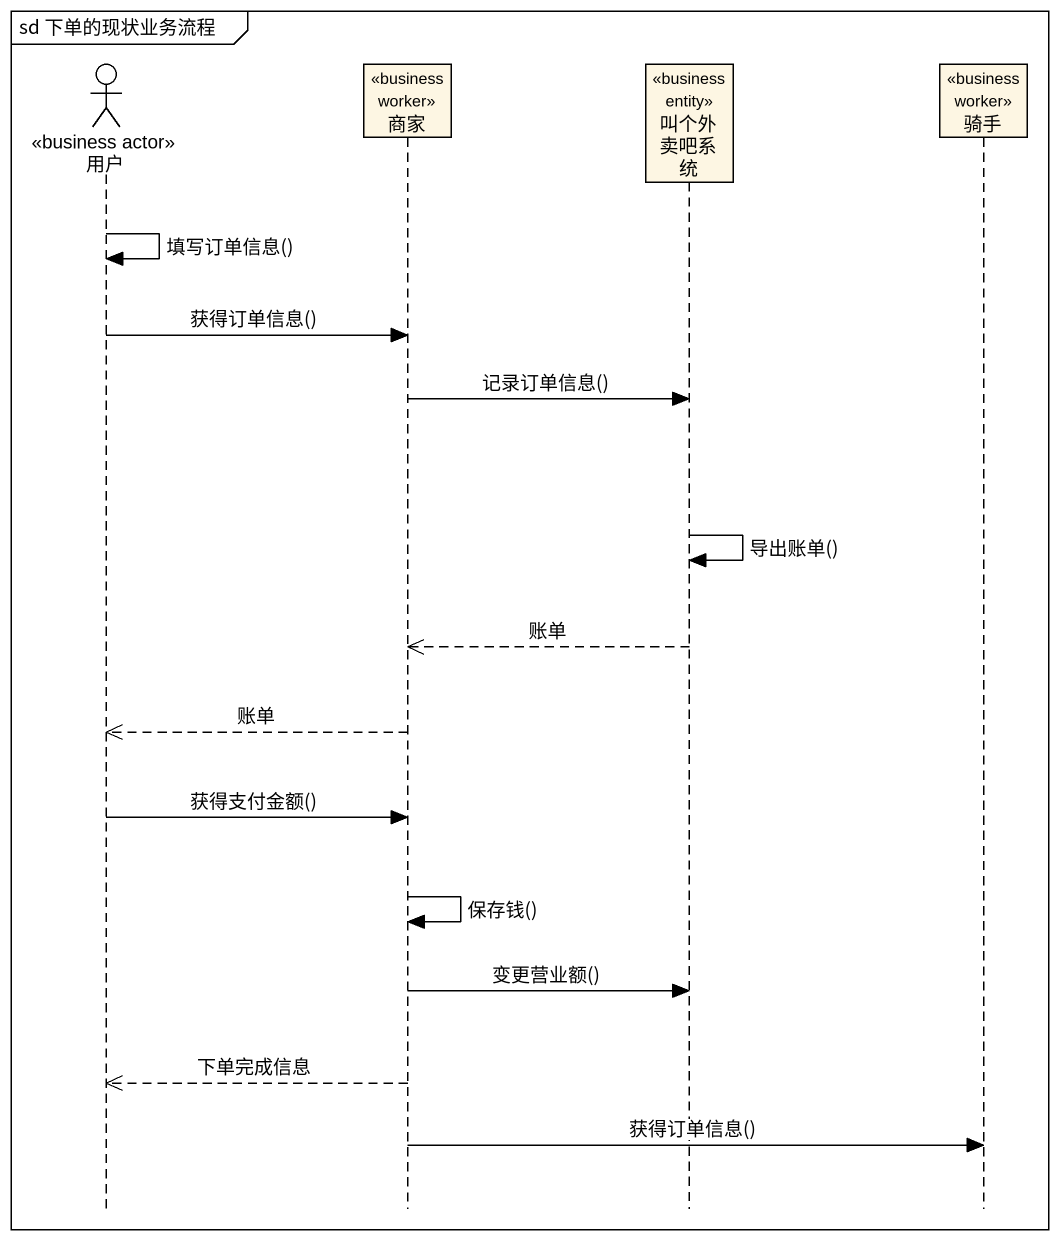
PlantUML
@startuml
mainframe sd 下单的现状业务流程
hide footbox
actor 用户 <<business actor>>
participant 商家 <<business worker>>
participant 叫个外卖吧系统 <<business entity>>
participant 骑手 <<business worker>>

用户 -> 用户 : 填写订单信息()
用户 -> 商家 : 获得订单信息()
商家 -> 叫个外卖吧系统 : 记录订单信息()
叫个外卖吧系统 -> 叫个外卖吧系统 : 导出账单()
叫个外卖吧系统 -->> 商家 : 账单
商家 -->> 用户 : 账单
用户 -> 商家 : 获得支付金额()
商家 -> 商家 : 保存钱()
商家 -> 叫个外卖吧系统 : 变更营业额()
商家 -->> 用户 : 下单完成信息
商家 -> 骑手 : 获得订单信息()
@enduml
